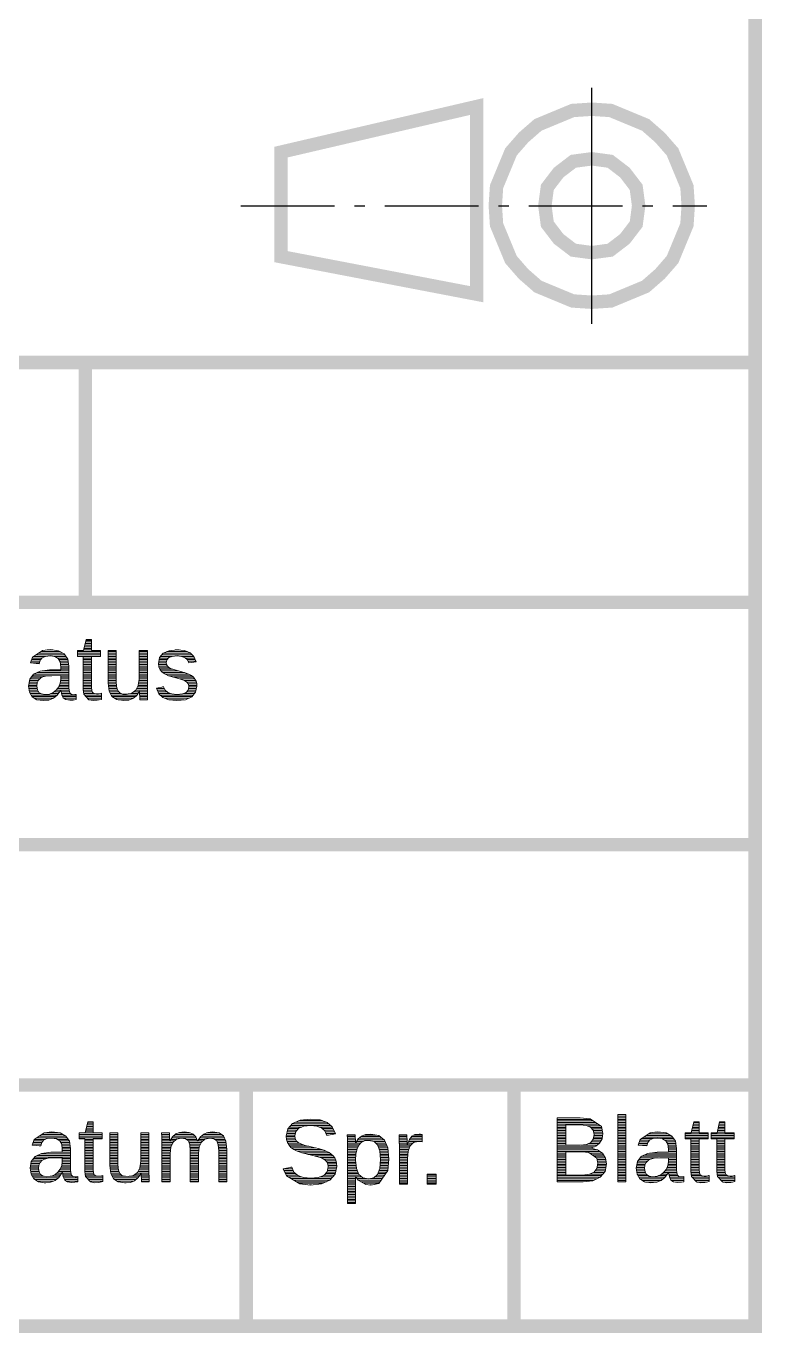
# Model space of a CAD drawing. Header units: millimetres. Extents: x 20 to 410, y 10 to 287.
# Drawn here: x 382.79 to 410.25, y 9.75 to 58.5 of the extents above; entities that cross this region are included whole.
import ezdxf

# ---------------------------------------------------------------- set-up
doc = ezdxf.new("R2010")
doc.units = ezdxf.units.MM
for name, color, linetype, lineweight in [('DUENN', 7, 'Continuous', 25), ('KANTEN', 7, 'Continuous', 50), ('MITTELLINIEN', 7, 'Continuous', 25), ('TEXT', 7, 'Continuous', 13)]:
    doc.layers.add(name, color=color, linetype=linetype, lineweight=lineweight)

msp = doc.modelspace()

# ---------------------------------------------------------------- linework, layer by layer
at = {"layer": 'DUENN', "lineweight": 25}
msp.add_lwpolyline([(403.9, 47.4), (403.9, 56.2)], dxfattribs=at)
at = {"layer": 'KANTEN', "lineweight": 50, "const_width": 0.5}
for points in [[(20, 10), (410, 10), (410, 287), (20, 287)], [(392.3, 49.9), (392.3, 53.8), (399.6, 55.5), (399.6, 48.5)], [(403.9, 48.2), (404.611, 48.247), (405.909, 48.785), (406.446, 49.254), (406.915, 49.791), (407.453, 51.089), (407.5, 51.8), (407.453, 52.511), (406.915, 53.809), (406.446, 54.346), (405.909, 54.815), (404.611, 55.353), (403.9, 55.4), (403.189, 55.353), (401.891, 54.815), (401.354, 54.346), (400.885, 53.809), (400.347, 52.511), (400.3, 51.8), (400.347, 51.089), (400.885, 49.791), (401.354, 49.254), (401.891, 48.785), (403.189, 48.247)], [(403.9, 50.05), (404.587, 50.142), (405.137, 50.563), (405.558, 51.113), (405.65, 51.8), (405.558, 52.487), (405.137, 53.037), (404.587, 53.458), (403.9, 53.55), (403.213, 53.458), (402.663, 53.037), (402.242, 52.487), (402.15, 51.8), (402.242, 51.113), (402.663, 50.563), (403.213, 50.142)]]:
    msp.add_lwpolyline(points, close=True, dxfattribs=at)
for points in [[(229.97, 45.95), (410, 45.95)], [(385, 37), (385, 45.95)], [(229.97, 37), (410, 37)], [(299, 27.96), (410, 27.96)], [(359, 19), (410, 19)], [(391, 10), (391, 19)], [(401, 10), (401, 19)]]:
    msp.add_lwpolyline(points, dxfattribs=at)
at = {"layer": 'MITTELLINIEN', "lineweight": 25}
for points in [[(390.8, 51.8), (391.3, 51.8), (391.8, 51.8), (392.3, 51.8), (392.8, 51.8), (393.3, 51.8), (393.8, 51.8), (394.3, 51.8)], [(395.05, 51.8), (395.425, 51.8)], [(396.175, 51.8), (396.613, 51.8), (397.05, 51.8), (397.488, 51.8), (397.925, 51.8), (398.363, 51.8), (398.8, 51.8), (399.238, 51.8), (399.675, 51.8)], [(400.425, 51.8), (400.8, 51.8)], [(401.55, 51.8), (401.988, 51.8), (402.425, 51.8), (402.863, 51.8), (403.3, 51.8), (403.738, 51.8), (404.175, 51.8), (404.613, 51.8), (405.05, 51.8)], [(405.8, 51.8), (406.175, 51.8)], [(406.925, 51.8), (407.35, 51.8), (407.775, 51.8), (408.2, 51.8)]]:
    msp.add_lwpolyline(points, dxfattribs=at)
at = {"layer": 'TEXT', "lineweight": 13}
for p, q in [((383.248, 35.106), (384.164, 35.106)), ((383.337, 35.166), (384.054, 35.166)), ((383.572, 35.226), (383.788, 35.226)), ((384.71, 35.166), (385.566, 35.166)), ((384.71, 35.106), (385.566, 35.106)), ((384.938, 35.226), (385.227, 35.226)), ((384.952, 35.286), (385.227, 35.286)), ((384.965, 35.346), (385.227, 35.346)), ((384.978, 35.406), (385.227, 35.406)), ((384.991, 35.466), (385.227, 35.466)), ((385.004, 35.526), (385.227, 35.526)), ((385.017, 35.586), (385.227, 35.586)), ((385.848, 35.166), (386.154, 35.166)), ((385.848, 35.106), (386.154, 35.106)), ((387.007, 35.166), (387.313, 35.166)), ((387.007, 35.106), (387.313, 35.106)), ((387.91, 35.106), (388.926, 35.106)), ((388.044, 35.166), (388.801, 35.166)), ((388.356, 35.226), (388.497, 35.226)), ((382.956, 34.746), (383.283, 34.746)), ((382.977, 34.806), (383.3, 34.806)), ((382.998, 34.866), (383.328, 34.866)), ((383.019, 34.926), (383.378, 34.926)), ((383.069, 34.986), (383.501, 34.986)), ((383.158, 35.046), (384.234, 35.046)), ((383.833, 34.986), (384.275, 34.986)), ((383.955, 34.926), (384.315, 34.926)), ((384.007, 34.866), (384.346, 34.866)), ((384.04, 34.806), (384.356, 34.806)), ((384.059, 34.746), (384.366, 34.746)), ((384.066, 34.686), (384.376, 34.686)), ((384.074, 34.626), (384.385, 34.626)), ((384.71, 35.046), (385.566, 35.046)), ((384.71, 34.986), (385.566, 34.986)), ((384.922, 34.926), (385.227, 34.926)), ((384.922, 34.866), (385.227, 34.866)), ((384.922, 34.806), (385.227, 34.806)), ((384.922, 34.746), (385.227, 34.746)), ((384.922, 34.686), (385.227, 34.686)), ((384.922, 34.626), (385.227, 34.626)), ((385.848, 35.046), (386.154, 35.046)), ((385.848, 34.986), (386.154, 34.986)), ((385.848, 34.926), (386.154, 34.926)), ((385.848, 34.866), (386.154, 34.866)), ((385.848, 34.806), (386.154, 34.806)), ((385.848, 34.746), (386.154, 34.746)), ((385.848, 34.686), (386.154, 34.686)), ((385.848, 34.626), (386.154, 34.626)), ((387.007, 35.046), (387.313, 35.046)), ((387.007, 34.986), (387.313, 34.986)), ((387.007, 34.926), (387.313, 34.926)), ((387.007, 34.866), (387.313, 34.866)), ((387.007, 34.806), (387.313, 34.806)), ((387.007, 34.746), (387.313, 34.746)), ((387.007, 34.686), (387.313, 34.686)), ((387.007, 34.626), (387.313, 34.626)), ((387.727, 34.686), (388.028, 34.686)), ((387.728, 34.746), (388.02, 34.746)), ((387.735, 34.626), (388.057, 34.626)), ((387.74, 34.806), (388.031, 34.806)), ((387.752, 34.866), (388.048, 34.866)), ((387.764, 34.926), (388.104, 34.926)), ((387.805, 34.986), (388.24, 34.986)), ((387.855, 35.046), (388.99, 35.046)), ((388.591, 34.986), (389.052, 34.986)), ((388.733, 34.926), (389.075, 34.926)), ((388.801, 34.866), (389.099, 34.866)), ((388.833, 34.806), (389.123, 34.806)), ((382.93, 34.146), (383.293, 34.146)), ((382.975, 34.206), (383.382, 34.206)), ((383.021, 34.266), (383.705, 34.266)), ((383.075, 34.326), (384.386, 34.326)), ((383.2, 34.386), (384.386, 34.386)), ((383.381, 34.446), (384.386, 34.446)), ((384.078, 34.566), (384.386, 34.566)), ((384.078, 34.506), (384.386, 34.506)), ((384.078, 34.266), (384.386, 34.266)), ((384.078, 34.206), (384.386, 34.206)), ((384.078, 34.146), (384.386, 34.146)), ((384.922, 34.566), (385.227, 34.566)), ((384.922, 34.506), (385.227, 34.506)), ((384.922, 34.446), (385.227, 34.446)), ((384.922, 34.386), (385.227, 34.386)), ((384.922, 34.326), (385.227, 34.326)), ((384.922, 34.266), (385.227, 34.266)), ((384.922, 34.206), (385.227, 34.206)), ((384.922, 34.146), (385.227, 34.146)), ((385.848, 34.566), (386.154, 34.566)), ((385.848, 34.506), (386.154, 34.506)), ((385.848, 34.446), (386.154, 34.446)), ((385.848, 34.386), (386.154, 34.386)), ((385.848, 34.326), (386.154, 34.326)), ((385.848, 34.266), (386.154, 34.266)), ((385.848, 34.206), (386.154, 34.206)), ((385.848, 34.146), (386.154, 34.146)), ((387.007, 34.566), (387.313, 34.566)), ((387.007, 34.506), (387.313, 34.506)), ((387.007, 34.446), (387.313, 34.446)), ((387.007, 34.386), (387.313, 34.386)), ((387.007, 34.326), (387.313, 34.326)), ((387.007, 34.266), (387.313, 34.266)), ((387.007, 34.206), (387.313, 34.206)), ((387.007, 34.146), (387.313, 34.146)), ((387.751, 34.566), (388.125, 34.566)), ((387.778, 34.506), (388.265, 34.506)), ((387.824, 34.446), (388.481, 34.446)), ((387.885, 34.386), (388.696, 34.386)), ((387.973, 34.326), (388.86, 34.326)), ((388.109, 34.266), (388.965, 34.266)), ((388.31, 34.206), (389.037, 34.206)), ((388.535, 34.146), (389.085, 34.146)), ((382.879, 33.906), (383.191, 33.906)), ((382.88, 33.846), (383.192, 33.846)), ((382.889, 33.786), (383.202, 33.786)), ((382.89, 33.966), (383.198, 33.966)), ((382.898, 33.726), (383.219, 33.726)), ((382.901, 34.026), (383.214, 34.026)), ((382.907, 33.666), (383.256, 33.666)), ((382.912, 34.086), (383.241, 34.086)), ((383.828, 33.666), (384.039, 33.666)), ((383.906, 33.726), (384.394, 33.726)), ((383.954, 33.786), (384.39, 33.786)), ((383.999, 33.846), (384.386, 33.846)), ((384.026, 33.906), (384.386, 33.906)), ((384.051, 33.966), (384.386, 33.966)), ((384.065, 34.026), (384.386, 34.026)), ((384.073, 34.086), (384.386, 34.086)), ((384.097, 33.666), (384.41, 33.666)), ((384.922, 34.086), (385.227, 34.086)), ((384.922, 34.026), (385.227, 34.026)), ((384.922, 33.966), (385.227, 33.966)), ((384.922, 33.906), (385.227, 33.906)), ((384.922, 33.846), (385.227, 33.846)), ((384.922, 33.786), (385.231, 33.786)), ((384.926, 33.726), (385.237, 33.726)), ((384.934, 33.666), (385.258, 33.666)), ((385.848, 34.086), (386.154, 34.086)), ((385.848, 34.026), (386.155, 34.026)), ((385.85, 33.966), (386.159, 33.966)), ((385.857, 33.906), (386.162, 33.906)), ((385.864, 33.846), (386.171, 33.846)), ((385.871, 33.786), (386.184, 33.786)), ((385.878, 33.726), (386.208, 33.726)), ((385.893, 33.666), (386.246, 33.666)), ((386.804, 33.666), (387.003, 33.666)), ((386.881, 33.726), (387.313, 33.726)), ((386.913, 33.786), (387.313, 33.786)), ((386.945, 33.846), (387.313, 33.846)), ((386.976, 33.906), (387.313, 33.906)), ((386.984, 33.966), (387.313, 33.966)), ((386.992, 34.026), (387.313, 34.026)), ((387, 34.086), (387.313, 34.086)), ((387.021, 33.666), (387.314, 33.666)), ((387.656, 33.786), (387.951, 33.786)), ((387.681, 33.726), (387.979, 33.726)), ((387.707, 33.666), (388.047, 33.666)), ((387.88, 33.846), (387.923, 33.846)), ((388.704, 34.086), (389.118, 34.086)), ((388.783, 33.666), (389.119, 33.666)), ((388.795, 34.026), (389.141, 34.026)), ((388.837, 33.726), (389.132, 33.726)), ((388.838, 33.966), (389.156, 33.966)), ((388.852, 33.786), (389.144, 33.786)), ((388.857, 33.906), (389.161, 33.906)), ((388.865, 33.846), (389.157, 33.846)), ((382.938, 33.606), (383.333, 33.606)), ((382.975, 33.546), (383.955, 33.546)), ((383.011, 33.486), (383.883, 33.486)), ((383.102, 33.426), (383.809, 33.426)), ((383.229, 33.366), (383.655, 33.366)), ((383.71, 33.606), (383.997, 33.606)), ((384.107, 33.606), (384.443, 33.606)), ((384.12, 33.546), (384.657, 33.546)), ((384.152, 33.486), (384.657, 33.486)), ((384.2, 33.426), (384.657, 33.426)), ((384.339, 33.366), (384.575, 33.366)), ((384.941, 33.606), (385.319, 33.606)), ((384.972, 33.546), (385.597, 33.546)), ((385.025, 33.486), (385.597, 33.486)), ((385.078, 33.426), (385.597, 33.426)), ((385.147, 33.366), (385.508, 33.366)), ((385.577, 33.606), (385.597, 33.606)), ((385.924, 33.606), (386.333, 33.606)), ((385.956, 33.546), (386.919, 33.546)), ((385.988, 33.486), (386.859, 33.486)), ((386.084, 33.426), (386.786, 33.426)), ((386.22, 33.366), (386.645, 33.366)), ((386.71, 33.606), (386.961, 33.606)), ((387.023, 33.606), (387.314, 33.606)), ((387.025, 33.546), (387.315, 33.546)), ((387.028, 33.486), (387.316, 33.486)), ((387.031, 33.426), (387.319, 33.426)), ((387.732, 33.606), (388.169, 33.606)), ((387.788, 33.546), (389.028, 33.546)), ((387.852, 33.486), (388.976, 33.486)), ((387.952, 33.426), (388.855, 33.426)), ((388.111, 33.366), (388.687, 33.366)), ((388.671, 33.606), (389.079, 33.606)), ((385.072, 17.57), (385.288, 17.57)), ((392.852, 17.61), (394.002, 17.61)), ((392.989, 17.67), (393.833, 17.67)), ((402.605, 17.716), (403.865, 17.716)), ((402.605, 17.656), (403.952, 17.656)), ((402.605, 17.596), (404.039, 17.596)), ((404.87, 17.896), (405.175, 17.896)), ((404.87, 17.836), (405.175, 17.836)), ((404.87, 17.776), (405.175, 17.776)), ((404.87, 17.716), (405.175, 17.716)), ((404.87, 17.656), (405.175, 17.656)), ((404.87, 17.596), (405.175, 17.596)), ((407.698, 17.596), (407.908, 17.596)), ((408.663, 17.596), (408.873, 17.596)), ((383.269, 17.09), (384.272, 17.09)), ((383.359, 17.15), (384.163, 17.15)), ((383.448, 17.21), (384.049, 17.21)), ((384.771, 17.21), (385.627, 17.21)), ((384.771, 17.15), (385.627, 17.15)), ((384.771, 17.09), (385.627, 17.09)), ((385.007, 17.27), (385.288, 17.27)), ((385.02, 17.33), (385.288, 17.33)), ((385.033, 17.39), (385.288, 17.39)), ((385.046, 17.45), (385.288, 17.45)), ((385.059, 17.51), (385.288, 17.51)), ((385.909, 17.21), (386.215, 17.21)), ((385.909, 17.15), (386.215, 17.15)), ((385.909, 17.09), (386.215, 17.09)), ((387.068, 17.21), (387.374, 17.21)), ((387.068, 17.15), (387.374, 17.15)), ((387.068, 17.09), (387.374, 17.09)), ((387.845, 17.21), (388.133, 17.21)), ((387.848, 17.15), (388.137, 17.15)), ((387.852, 17.09), (388.14, 17.09)), ((388.283, 17.09), (389.089, 17.09)), ((388.351, 17.15), (389.032, 17.15)), ((388.469, 17.21), (388.916, 17.21)), ((389.33, 17.09), (390.155, 17.09)), ((389.4, 17.15), (390.076, 17.15)), ((389.524, 17.21), (389.989, 17.21)), ((392.501, 17.07), (392.82, 17.07)), ((392.509, 17.13), (392.821, 17.13)), ((392.522, 17.19), (392.835, 17.19)), ((392.535, 17.25), (392.849, 17.25)), ((392.548, 17.31), (392.893, 17.31)), ((392.569, 17.37), (392.95, 17.37)), ((392.622, 17.43), (393.08, 17.43)), ((392.675, 17.49), (394.149, 17.49)), ((392.727, 17.55), (394.084, 17.55)), ((393.717, 17.43), (394.213, 17.43)), ((393.84, 17.37), (394.241, 17.37)), ((393.906, 17.31), (394.268, 17.31)), ((393.951, 17.25), (394.296, 17.25)), ((393.979, 17.19), (394.324, 17.19)), ((394.007, 17.13), (394.071, 17.13)), ((394.77, 17.13), (395.065, 17.13)), ((394.774, 17.07), (395.071, 17.07)), ((395.282, 17.07), (396.003, 17.07)), ((395.413, 17.13), (395.851, 17.13)), ((396.708, 17.13), (396.996, 17.13)), ((396.71, 17.07), (396.998, 17.07)), ((397.175, 17.07), (397.576, 17.07)), ((397.268, 17.13), (397.576, 17.13)), ((402.605, 17.536), (404.126, 17.536)), ((402.605, 17.476), (402.929, 17.476)), ((402.605, 17.416), (402.929, 17.416)), ((402.605, 17.356), (402.929, 17.356)), ((402.605, 17.296), (402.929, 17.296)), ((402.605, 17.236), (402.929, 17.236)), ((402.605, 17.176), (402.929, 17.176)), ((402.605, 17.116), (402.929, 17.116)), ((403.728, 17.476), (404.213, 17.476)), ((403.865, 17.416), (404.267, 17.416)), ((403.919, 17.356), (404.279, 17.356)), ((403.959, 17.296), (404.292, 17.296)), ((403.971, 17.236), (404.304, 17.236)), ((403.982, 17.116), (404.303, 17.116)), ((403.983, 17.176), (404.312, 17.176)), ((404.87, 17.536), (405.175, 17.536)), ((404.87, 17.476), (405.175, 17.476)), ((404.87, 17.416), (405.175, 17.416)), ((404.87, 17.356), (405.175, 17.356)), ((404.87, 17.296), (405.175, 17.296)), ((404.87, 17.236), (405.175, 17.236)), ((404.87, 17.176), (405.175, 17.176)), ((404.87, 17.116), (405.175, 17.116)), ((405.929, 17.116), (406.845, 17.116)), ((406.018, 17.176), (406.735, 17.176)), ((406.252, 17.236), (406.469, 17.236)), ((407.391, 17.176), (408.247, 17.176)), ((407.391, 17.116), (408.247, 17.116)), ((407.619, 17.236), (407.908, 17.236)), ((407.632, 17.296), (407.908, 17.296)), ((407.646, 17.356), (407.908, 17.356)), ((407.659, 17.416), (407.908, 17.416)), ((407.672, 17.476), (407.908, 17.476)), ((407.685, 17.536), (407.908, 17.536)), ((408.356, 17.176), (409.212, 17.176)), ((408.356, 17.116), (409.212, 17.116)), ((408.584, 17.236), (408.873, 17.236)), ((408.597, 17.296), (408.873, 17.296)), ((408.61, 17.356), (408.873, 17.356)), ((408.623, 17.416), (408.873, 17.416)), ((408.637, 17.476), (408.873, 17.476)), ((408.65, 17.536), (408.873, 17.536)), ((383.029, 16.79), (383.353, 16.79)), ((383.05, 16.85), (383.371, 16.85)), ((383.071, 16.91), (383.417, 16.91)), ((383.092, 16.97), (383.501, 16.97)), ((383.18, 17.03), (384.313, 17.03)), ((383.278, 16.73), (383.336, 16.73)), ((383.96, 16.97), (384.354, 16.97)), ((384.049, 16.91), (384.394, 16.91)), ((384.083, 16.85), (384.411, 16.85)), ((384.115, 16.79), (384.421, 16.79)), ((384.123, 16.73), (384.431, 16.73)), ((384.13, 16.67), (384.441, 16.67)), ((384.138, 16.61), (384.447, 16.61)), ((384.771, 17.03), (385.627, 17.03)), ((384.983, 16.97), (385.288, 16.97)), ((384.983, 16.91), (385.288, 16.91)), ((384.983, 16.85), (385.288, 16.85)), ((384.983, 16.79), (385.288, 16.79)), ((384.983, 16.73), (385.288, 16.73)), ((384.983, 16.67), (385.288, 16.67)), ((384.983, 16.61), (385.288, 16.61)), ((385.909, 17.03), (386.215, 17.03)), ((385.909, 16.97), (386.215, 16.97)), ((385.909, 16.91), (386.215, 16.91)), ((385.909, 16.85), (386.215, 16.85)), ((385.909, 16.79), (386.215, 16.79)), ((385.909, 16.73), (386.215, 16.73)), ((385.909, 16.67), (386.215, 16.67)), ((385.909, 16.61), (386.215, 16.61)), ((387.068, 17.03), (387.374, 17.03)), ((387.068, 16.97), (387.374, 16.97)), ((387.068, 16.91), (387.374, 16.91)), ((387.068, 16.85), (387.374, 16.85)), ((387.068, 16.79), (387.374, 16.79)), ((387.068, 16.73), (387.374, 16.73)), ((387.068, 16.67), (387.374, 16.67)), ((387.068, 16.61), (387.374, 16.61)), ((387.853, 17.03), (388.142, 17.03)), ((387.853, 16.97), (388.144, 16.97)), ((387.854, 16.91), (388.146, 16.91)), ((387.854, 16.85), (388.265, 16.85)), ((387.855, 16.79), (388.237, 16.79)), ((387.855, 16.73), (388.208, 16.73)), ((387.855, 16.67), (388.185, 16.67)), ((387.855, 16.61), (388.178, 16.61)), ((388.157, 16.91), (388.327, 16.91)), ((388.195, 16.97), (388.399, 16.97)), ((388.234, 17.03), (389.131, 17.03)), ((388.764, 16.97), (389.157, 16.97)), ((388.843, 16.91), (389.182, 16.91)), ((388.866, 16.85), (389.322, 16.85)), ((388.889, 16.79), (389.294, 16.79)), ((388.901, 16.73), (389.266, 16.73)), ((388.906, 16.67), (389.244, 16.67)), ((388.911, 16.61), (389.237, 16.61)), ((389.196, 16.91), (389.383, 16.91)), ((389.236, 16.97), (389.455, 16.97)), ((389.275, 17.03), (390.183, 17.03)), ((389.824, 16.97), (390.212, 16.97)), ((389.903, 16.91), (390.24, 16.91)), ((389.926, 16.85), (390.251, 16.85)), ((389.949, 16.79), (390.257, 16.79)), ((389.96, 16.73), (390.264, 16.73)), ((389.965, 16.67), (390.27, 16.67)), ((389.97, 16.61), (390.276, 16.61)), ((392.506, 17.01), (392.828, 17.01)), ((392.514, 16.95), (392.858, 16.95)), ((392.532, 16.89), (392.906, 16.89)), ((392.555, 16.83), (392.987, 16.83)), ((392.589, 16.77), (393.126, 16.77)), ((392.637, 16.71), (393.34, 16.71)), ((392.698, 16.65), (393.591, 16.65)), ((392.783, 16.59), (393.823, 16.59)), ((394.777, 17.01), (395.075, 17.01)), ((394.778, 16.95), (395.078, 16.95)), ((394.779, 16.89), (395.081, 16.89)), ((394.779, 16.83), (395.272, 16.83)), ((394.78, 16.77), (395.216, 16.77)), ((394.78, 16.71), (395.182, 16.71)), ((394.78, 16.65), (395.154, 16.65)), ((394.78, 16.59), (395.133, 16.59)), ((395.121, 16.89), (395.37, 16.89)), ((395.159, 16.95), (396.151, 16.95)), ((395.211, 17.01), (396.077, 17.01)), ((395.774, 16.89), (396.185, 16.89)), ((395.839, 16.83), (396.211, 16.83)), ((395.904, 16.77), (396.237, 16.77)), ((395.928, 16.71), (396.263, 16.71)), ((395.949, 16.65), (396.289, 16.65)), ((395.97, 16.59), (396.295, 16.59)), ((396.712, 17.01), (397.001, 17.01)), ((396.714, 16.95), (397.003, 16.95)), ((396.716, 16.89), (397.006, 16.89)), ((396.716, 16.83), (397.007, 16.83)), ((396.717, 16.77), (397.009, 16.77)), ((396.718, 16.71), (397.117, 16.71)), ((396.718, 16.65), (397.094, 16.65)), ((396.718, 16.59), (397.072, 16.59)), ((397.02, 16.77), (397.167, 16.77)), ((397.044, 16.83), (397.227, 16.83)), ((397.067, 16.89), (397.576, 16.89)), ((397.091, 16.95), (397.576, 16.95)), ((397.132, 17.01), (397.576, 17.01)), ((402.605, 17.056), (402.929, 17.056)), ((402.605, 16.996), (402.929, 16.996)), ((402.605, 16.936), (402.929, 16.936)), ((402.605, 16.876), (402.929, 16.876)), ((402.605, 16.816), (402.929, 16.816)), ((402.605, 16.756), (402.929, 16.756)), ((402.605, 16.696), (404.007, 16.696)), ((402.605, 16.636), (403.875, 16.636)), ((402.605, 16.576), (404.108, 16.576)), ((403.498, 16.756), (404.103, 16.756)), ((403.783, 16.816), (404.175, 16.816)), ((403.88, 16.876), (404.219, 16.876)), ((403.926, 16.936), (404.252, 16.936)), ((403.96, 16.996), (404.284, 16.996)), ((403.971, 17.056), (404.294, 17.056)), ((404.87, 17.056), (405.175, 17.056)), ((404.87, 16.996), (405.175, 16.996)), ((404.87, 16.936), (405.175, 16.936)), ((404.87, 16.876), (405.175, 16.876)), ((404.87, 16.816), (405.175, 16.816)), ((404.87, 16.756), (405.175, 16.756)), ((404.87, 16.696), (405.175, 16.696)), ((404.87, 16.636), (405.175, 16.636)), ((404.87, 16.576), (405.175, 16.576)), ((405.637, 16.756), (405.964, 16.756)), ((405.658, 16.816), (405.981, 16.816)), ((405.679, 16.876), (406.009, 16.876)), ((405.7, 16.936), (406.059, 16.936)), ((405.75, 16.996), (406.182, 16.996)), ((405.839, 17.056), (406.915, 17.056)), ((406.514, 16.996), (406.956, 16.996)), ((406.636, 16.936), (406.996, 16.936)), ((406.688, 16.876), (407.027, 16.876)), ((406.721, 16.816), (407.037, 16.816)), ((406.74, 16.756), (407.047, 16.756)), ((406.747, 16.696), (407.056, 16.696)), ((406.754, 16.636), (407.066, 16.636)), ((406.759, 16.576), (407.067, 16.576)), ((407.391, 17.056), (408.247, 17.056)), ((407.391, 16.996), (408.247, 16.996)), ((407.603, 16.936), (407.908, 16.936)), ((407.603, 16.876), (407.908, 16.876)), ((407.603, 16.816), (407.908, 16.816)), ((407.603, 16.756), (407.908, 16.756)), ((407.603, 16.696), (407.908, 16.696)), ((407.603, 16.636), (407.908, 16.636)), ((407.603, 16.576), (407.908, 16.576)), ((408.356, 17.056), (409.212, 17.056)), ((408.356, 16.996), (409.212, 16.996)), ((408.568, 16.936), (408.873, 16.936)), ((408.568, 16.876), (408.873, 16.876)), ((408.568, 16.816), (408.873, 16.816)), ((408.568, 16.756), (408.873, 16.756)), ((408.568, 16.696), (408.873, 16.696)), ((408.568, 16.636), (408.873, 16.636)), ((408.568, 16.576), (408.873, 16.576)), ((382.979, 16.13), (383.328, 16.13)), ((383.016, 16.19), (383.393, 16.19)), ((383.062, 16.25), (383.544, 16.25)), ((383.107, 16.31), (384.447, 16.31)), ((383.206, 16.37), (384.447, 16.37)), ((383.332, 16.43), (384.447, 16.43)), ((383.706, 16.49), (384.447, 16.49)), ((384.138, 16.13), (384.447, 16.13)), ((384.139, 16.55), (384.447, 16.55)), ((384.139, 16.25), (384.447, 16.25)), ((384.139, 16.19), (384.447, 16.19)), ((384.983, 16.55), (385.288, 16.55)), ((384.983, 16.49), (385.288, 16.49)), ((384.983, 16.43), (385.288, 16.43)), ((384.983, 16.37), (385.288, 16.37)), ((384.983, 16.31), (385.288, 16.31)), ((384.983, 16.25), (385.288, 16.25)), ((384.983, 16.19), (385.288, 16.19)), ((384.983, 16.13), (385.288, 16.13)), ((385.909, 16.55), (386.215, 16.55)), ((385.909, 16.49), (386.215, 16.49)), ((385.909, 16.43), (386.215, 16.43)), ((385.909, 16.37), (386.215, 16.37)), ((385.909, 16.31), (386.215, 16.31)), ((385.909, 16.25), (386.215, 16.25)), ((385.909, 16.19), (386.215, 16.19)), ((385.909, 16.13), (386.215, 16.13)), ((387.065, 16.13), (387.374, 16.13)), ((387.068, 16.55), (387.374, 16.55)), ((387.068, 16.49), (387.374, 16.49)), ((387.068, 16.43), (387.374, 16.43)), ((387.068, 16.37), (387.374, 16.37)), ((387.068, 16.31), (387.374, 16.31)), ((387.068, 16.25), (387.374, 16.25)), ((387.068, 16.19), (387.374, 16.19)), ((387.855, 16.55), (388.171, 16.55)), ((387.855, 16.49), (388.164, 16.49)), ((387.855, 16.43), (388.158, 16.43)), ((387.855, 16.37), (388.158, 16.37)), ((387.855, 16.31), (388.158, 16.31)), ((387.855, 16.25), (388.158, 16.25)), ((387.855, 16.19), (388.158, 16.19)), ((387.855, 16.13), (388.158, 16.13)), ((388.915, 16.55), (389.23, 16.55)), ((388.916, 16.49), (389.223, 16.49)), ((388.916, 16.43), (389.218, 16.43)), ((388.916, 16.37), (389.218, 16.37)), ((388.916, 16.31), (389.218, 16.31)), ((388.916, 16.25), (389.218, 16.25)), ((388.916, 16.19), (389.218, 16.19)), ((388.916, 16.13), (389.218, 16.13)), ((389.975, 16.55), (390.277, 16.55)), ((389.976, 16.49), (390.277, 16.49)), ((389.976, 16.43), (390.277, 16.43)), ((389.976, 16.37), (390.277, 16.37)), ((389.976, 16.31), (390.277, 16.31)), ((389.976, 16.25), (390.277, 16.25)), ((389.976, 16.19), (390.277, 16.19)), ((389.976, 16.13), (390.277, 16.13)), ((392.901, 16.53), (393.985, 16.53)), ((393.073, 16.47), (394.105, 16.47)), ((393.305, 16.41), (394.191, 16.41)), ((393.56, 16.35), (394.253, 16.35)), ((393.773, 16.29), (394.298, 16.29)), ((393.9, 16.23), (394.33, 16.23)), ((393.977, 16.17), (394.355, 16.17)), ((394.024, 16.11), (394.37, 16.11)), ((394.78, 16.53), (395.12, 16.53)), ((394.78, 16.47), (395.107, 16.47)), ((394.78, 16.41), (395.097, 16.41)), ((394.78, 16.35), (395.094, 16.35)), ((394.78, 16.29), (395.091, 16.29)), ((394.78, 16.23), (395.087, 16.23)), ((394.78, 16.17), (395.088, 16.17)), ((394.78, 16.11), (395.093, 16.11)), ((395.986, 16.53), (396.301, 16.53)), ((395.991, 16.47), (396.307, 16.47)), ((395.996, 16.41), (396.313, 16.41)), ((396.001, 16.35), (396.319, 16.35)), ((396.002, 16.11), (396.32, 16.11)), ((396.005, 16.29), (396.325, 16.29)), ((396.007, 16.17), (396.326, 16.17)), ((396.01, 16.23), (396.331, 16.23)), ((396.718, 16.53), (397.049, 16.53)), ((396.718, 16.47), (397.042, 16.47)), ((396.718, 16.41), (397.037, 16.41)), ((396.718, 16.35), (397.031, 16.35)), ((396.718, 16.29), (397.026, 16.29)), ((396.718, 16.23), (397.023, 16.23)), ((396.718, 16.17), (397.023, 16.17)), ((396.718, 16.11), (397.023, 16.11)), ((402.605, 16.516), (404.199, 16.516)), ((402.605, 16.456), (402.929, 16.456)), ((402.605, 16.396), (402.929, 16.396)), ((402.605, 16.336), (402.929, 16.336)), ((402.605, 16.276), (402.929, 16.276)), ((402.605, 16.216), (402.929, 16.216)), ((402.605, 16.156), (402.929, 16.156)), ((402.605, 16.096), (402.929, 16.096)), ((403.818, 16.456), (404.288, 16.456)), ((403.902, 16.396), (404.333, 16.396)), ((403.987, 16.336), (404.372, 16.336)), ((404.071, 16.276), (404.411, 16.276)), ((404.098, 16.216), (404.424, 16.216)), ((404.11, 16.156), (404.435, 16.156)), ((404.122, 16.096), (404.445, 16.096)), ((404.87, 16.516), (405.175, 16.516)), ((404.87, 16.456), (405.175, 16.456)), ((404.87, 16.396), (405.175, 16.396)), ((404.87, 16.336), (405.175, 16.336)), ((404.87, 16.276), (405.175, 16.276)), ((404.87, 16.216), (405.175, 16.216)), ((404.87, 16.156), (405.175, 16.156)), ((404.87, 16.096), (405.175, 16.096)), ((405.593, 16.096), (405.922, 16.096)), ((405.611, 16.156), (405.974, 16.156)), ((405.656, 16.216), (406.063, 16.216)), ((405.702, 16.276), (406.386, 16.276)), ((405.756, 16.336), (407.067, 16.336)), ((405.881, 16.396), (407.067, 16.396)), ((406.061, 16.456), (407.067, 16.456)), ((406.754, 16.096), (407.067, 16.096)), ((406.759, 16.516), (407.067, 16.516)), ((406.759, 16.276), (407.067, 16.276)), ((406.759, 16.216), (407.067, 16.216)), ((406.759, 16.156), (407.067, 16.156)), ((407.603, 16.516), (407.908, 16.516)), ((407.603, 16.456), (407.908, 16.456)), ((407.603, 16.396), (407.908, 16.396)), ((407.603, 16.336), (407.908, 16.336)), ((407.603, 16.276), (407.908, 16.276)), ((407.603, 16.216), (407.908, 16.216)), ((407.603, 16.156), (407.908, 16.156)), ((407.603, 16.096), (407.908, 16.096)), ((408.568, 16.516), (408.873, 16.516)), ((408.568, 16.456), (408.873, 16.456)), ((408.568, 16.396), (408.873, 16.396)), ((408.568, 16.336), (408.873, 16.336)), ((408.568, 16.276), (408.873, 16.276)), ((408.568, 16.216), (408.873, 16.216)), ((408.568, 16.156), (408.873, 16.156)), ((408.568, 16.096), (408.873, 16.096)), ((382.935, 15.89), (383.249, 15.89)), ((382.945, 15.83), (383.257, 15.83)), ((382.946, 15.95), (383.256, 15.95)), ((382.954, 15.77), (383.266, 15.77)), ((382.957, 16.01), (383.263, 16.01)), ((382.963, 15.71), (383.296, 15.71)), ((382.968, 16.07), (383.29, 16.07)), ((382.979, 15.65), (383.34, 15.65)), ((383.853, 15.65), (384.081, 15.65)), ((383.933, 15.71), (384.124, 15.71)), ((383.995, 15.77), (384.452, 15.77)), ((384.04, 15.83), (384.448, 15.83)), ((384.076, 15.89), (384.447, 15.89)), ((384.101, 15.95), (384.447, 15.95)), ((384.122, 16.01), (384.447, 16.01)), ((384.13, 16.07), (384.447, 16.07)), ((384.152, 15.71), (384.46, 15.71)), ((384.162, 15.65), (384.479, 15.65)), ((384.983, 16.07), (385.288, 16.07)), ((384.983, 16.01), (385.288, 16.01)), ((384.983, 15.95), (385.288, 15.95)), ((384.983, 15.89), (385.288, 15.89)), ((384.983, 15.83), (385.289, 15.83)), ((384.983, 15.77), (385.294, 15.77)), ((384.991, 15.71), (385.304, 15.71)), ((384.998, 15.65), (385.33, 15.65)), ((385.909, 16.07), (386.215, 16.07)), ((385.909, 16.01), (386.218, 16.01)), ((385.914, 15.95), (386.221, 15.95)), ((385.921, 15.89), (386.224, 15.89)), ((385.928, 15.83), (386.238, 15.83)), ((385.935, 15.77), (386.251, 15.77)), ((385.942, 15.71), (386.283, 15.71)), ((385.968, 15.65), (386.337, 15.65)), ((386.83, 15.65), (387.046, 15.65)), ((386.91, 15.71), (387.374, 15.71)), ((386.96, 15.77), (387.374, 15.77)), ((386.992, 15.83), (387.374, 15.83)), ((387.024, 15.89), (387.374, 15.89)), ((387.041, 15.95), (387.374, 15.95)), ((387.049, 16.01), (387.374, 16.01)), ((387.057, 16.07), (387.374, 16.07)), ((387.083, 15.65), (387.375, 15.65)), ((387.855, 16.07), (388.158, 16.07)), ((387.855, 16.01), (388.158, 16.01)), ((387.855, 15.95), (388.158, 15.95)), ((387.855, 15.89), (388.158, 15.89)), ((387.855, 15.83), (388.158, 15.83)), ((387.855, 15.77), (388.158, 15.77)), ((387.855, 15.71), (388.158, 15.71)), ((387.855, 15.65), (388.158, 15.65)), ((388.916, 16.07), (389.218, 16.07)), ((388.916, 16.01), (389.218, 16.01)), ((388.916, 15.95), (389.218, 15.95)), ((388.916, 15.89), (389.218, 15.89)), ((388.916, 15.83), (389.218, 15.83)), ((388.916, 15.77), (389.218, 15.77)), ((388.916, 15.71), (389.218, 15.71)), ((388.916, 15.65), (389.218, 15.65)), ((389.976, 16.07), (390.277, 16.07)), ((389.976, 16.01), (390.277, 16.01)), ((389.976, 15.95), (390.277, 15.95)), ((389.976, 15.89), (390.277, 15.89)), ((389.976, 15.83), (390.277, 15.83)), ((389.976, 15.77), (390.277, 15.77)), ((389.976, 15.71), (390.277, 15.71)), ((389.976, 15.65), (390.277, 15.65)), ((392.389, 15.87), (392.732, 15.87)), ((392.415, 15.81), (392.759, 15.81)), ((392.441, 15.75), (392.786, 15.75)), ((392.468, 15.69), (392.853, 15.69)), ((392.494, 15.63), (392.921, 15.63)), ((392.67, 15.93), (392.704, 15.93)), ((393.899, 15.63), (394.289, 15.63)), ((393.957, 15.69), (394.327, 15.69)), ((394.014, 15.75), (394.34, 15.75)), ((394.035, 15.81), (394.353, 15.81)), ((394.049, 15.87), (394.367, 15.87)), ((394.052, 16.05), (394.38, 16.05)), ((394.06, 15.99), (394.384, 15.99)), ((394.063, 15.93), (394.38, 15.93)), ((394.78, 16.05), (395.099, 16.05)), ((394.78, 15.99), (395.104, 15.99)), ((394.78, 15.93), (395.11, 15.93)), ((394.78, 15.87), (395.119, 15.87)), ((394.78, 15.81), (395.142, 15.81)), ((394.78, 15.75), (395.166, 15.75)), ((394.78, 15.69), (395.19, 15.69)), ((394.78, 15.63), (395.239, 15.63)), ((395.875, 15.63), (396.165, 15.63)), ((395.918, 15.69), (396.208, 15.69)), ((395.939, 15.75), (396.25, 15.75)), ((395.959, 15.81), (396.29, 15.81)), ((395.98, 15.87), (396.296, 15.87)), ((395.989, 15.93), (396.302, 15.93)), ((395.993, 15.99), (396.308, 15.99)), ((395.998, 16.05), (396.314, 16.05)), ((396.718, 16.05), (397.023, 16.05)), ((396.718, 15.99), (397.023, 15.99)), ((396.718, 15.93), (397.023, 15.93)), ((396.718, 15.87), (397.023, 15.87)), ((396.718, 15.81), (397.023, 15.81)), ((396.718, 15.75), (397.023, 15.75)), ((396.718, 15.69), (397.023, 15.69)), ((396.718, 15.63), (397.023, 15.63)), ((397.758, 15.63), (398.089, 15.63)), ((402.605, 16.036), (402.929, 16.036)), ((402.605, 15.976), (402.929, 15.976)), ((402.605, 15.916), (402.929, 15.916)), ((402.605, 15.856), (402.929, 15.856)), ((402.605, 15.796), (402.929, 15.796)), ((402.605, 15.736), (402.929, 15.736)), ((402.605, 15.676), (402.929, 15.676)), ((402.605, 15.616), (404.269, 15.616)), ((403.833, 15.676), (404.318, 15.676)), ((403.961, 15.736), (404.367, 15.736)), ((404.024, 15.796), (404.4, 15.796)), ((404.069, 15.856), (404.412, 15.856)), ((404.097, 15.916), (404.425, 15.916)), ((404.107, 15.976), (404.437, 15.976)), ((404.118, 16.036), (404.449, 16.036)), ((404.87, 16.036), (405.175, 16.036)), ((404.87, 15.976), (405.175, 15.976)), ((404.87, 15.916), (405.175, 15.916)), ((404.87, 15.856), (405.175, 15.856)), ((404.87, 15.796), (405.175, 15.796)), ((404.87, 15.736), (405.175, 15.736)), ((404.87, 15.676), (405.175, 15.676)), ((404.87, 15.616), (405.175, 15.616)), ((405.56, 15.916), (405.872, 15.916)), ((405.561, 15.856), (405.873, 15.856)), ((405.57, 15.796), (405.883, 15.796)), ((405.571, 15.976), (405.879, 15.976)), ((405.579, 15.736), (405.9, 15.736)), ((405.582, 16.036), (405.895, 16.036)), ((405.588, 15.676), (405.937, 15.676)), ((405.619, 15.616), (406.014, 15.616)), ((406.391, 15.616), (406.678, 15.616)), ((406.509, 15.676), (406.72, 15.676)), ((406.587, 15.736), (407.075, 15.736)), ((406.635, 15.796), (407.071, 15.796)), ((406.68, 15.856), (407.067, 15.856)), ((406.707, 15.916), (407.067, 15.916)), ((406.732, 15.976), (407.067, 15.976)), ((406.746, 16.036), (407.067, 16.036)), ((406.778, 15.676), (407.091, 15.676)), ((406.788, 15.616), (407.124, 15.616)), ((407.603, 16.036), (407.908, 16.036)), ((407.603, 15.976), (407.908, 15.976)), ((407.603, 15.916), (407.908, 15.916)), ((407.603, 15.856), (407.908, 15.856)), ((407.603, 15.796), (407.912, 15.796)), ((407.607, 15.736), (407.918, 15.736)), ((407.615, 15.676), (407.939, 15.676)), ((407.622, 15.616), (408, 15.616)), ((408.258, 15.616), (408.278, 15.616)), ((408.568, 16.036), (408.873, 16.036)), ((408.568, 15.976), (408.873, 15.976)), ((408.568, 15.916), (408.873, 15.916)), ((408.568, 15.856), (408.873, 15.856)), ((408.568, 15.796), (408.876, 15.796)), ((408.572, 15.736), (408.882, 15.736)), ((408.579, 15.676), (408.904, 15.676)), ((408.587, 15.616), (408.964, 15.616)), ((409.223, 15.616), (409.242, 15.616)), ((383.015, 15.59), (383.463, 15.59)), ((383.051, 15.53), (383.985, 15.53)), ((383.109, 15.47), (383.911, 15.47)), ((383.204, 15.41), (383.805, 15.41)), ((383.465, 15.35), (383.524, 15.35)), ((383.681, 15.59), (384.039, 15.59)), ((384.172, 15.59), (384.531, 15.59)), ((384.195, 15.53), (384.718, 15.53)), ((384.227, 15.47), (384.718, 15.47)), ((384.3, 15.41), (384.718, 15.41)), ((385.006, 15.59), (385.657, 15.59)), ((385.056, 15.53), (385.657, 15.53)), ((385.109, 15.47), (385.657, 15.47)), ((385.162, 15.41), (385.657, 15.41)), ((385.999, 15.59), (386.5, 15.59)), ((386.031, 15.53), (386.961, 15.53)), ((386.091, 15.47), (386.888, 15.47)), ((386.187, 15.41), (386.794, 15.41)), ((386.465, 15.35), (386.526, 15.35)), ((386.634, 15.59), (387.004, 15.59)), ((387.085, 15.59), (387.375, 15.59)), ((387.087, 15.53), (387.376, 15.53)), ((387.09, 15.47), (387.378, 15.47)), ((387.093, 15.41), (387.382, 15.41)), ((387.855, 15.59), (388.158, 15.59)), ((387.855, 15.53), (388.158, 15.53)), ((387.855, 15.47), (388.158, 15.47)), ((387.855, 15.41), (388.158, 15.41)), ((388.916, 15.59), (389.218, 15.59)), ((388.916, 15.53), (389.218, 15.53)), ((388.916, 15.47), (389.218, 15.47)), ((388.916, 15.41), (389.218, 15.41)), ((389.976, 15.59), (390.277, 15.59)), ((389.976, 15.53), (390.277, 15.53)), ((389.976, 15.47), (390.277, 15.47)), ((389.976, 15.41), (390.277, 15.41)), ((392.566, 15.57), (393.07, 15.57)), ((392.666, 15.51), (394.183, 15.51)), ((392.766, 15.45), (394.13, 15.45)), ((392.866, 15.39), (393.996, 15.39)), ((392.966, 15.33), (393.859, 15.33)), ((393.362, 15.27), (393.434, 15.27)), ((393.751, 15.57), (394.236, 15.57)), ((394.78, 15.57), (395.079, 15.57)), ((394.78, 15.51), (395.083, 15.51)), ((394.78, 15.45), (395.084, 15.45)), ((394.78, 15.39), (395.085, 15.39)), ((394.78, 15.33), (395.085, 15.33)), ((394.78, 15.27), (395.085, 15.27)), ((394.78, 15.21), (395.085, 15.21)), ((394.78, 15.15), (395.085, 15.15)), ((395.097, 15.57), (395.31, 15.57)), ((395.136, 15.51), (395.481, 15.51)), ((395.175, 15.45), (396.039, 15.45)), ((395.277, 15.39), (395.997, 15.39)), ((395.384, 15.33), (395.955, 15.33)), ((395.621, 15.27), (395.675, 15.27)), ((395.66, 15.51), (396.081, 15.51)), ((395.811, 15.57), (396.123, 15.57)), ((396.718, 15.57), (397.023, 15.57)), ((396.718, 15.51), (397.023, 15.51)), ((396.718, 15.45), (397.023, 15.45)), ((396.718, 15.39), (397.023, 15.39)), ((396.718, 15.33), (397.023, 15.33)), ((397.758, 15.57), (398.089, 15.57)), ((397.758, 15.51), (398.089, 15.51)), ((397.758, 15.45), (398.089, 15.45)), ((397.758, 15.39), (398.089, 15.39)), ((397.758, 15.33), (398.089, 15.33)), ((402.605, 15.556), (404.218, 15.556)), ((402.605, 15.496), (404.093, 15.496)), ((402.605, 15.436), (403.967, 15.436)), ((404.87, 15.556), (405.175, 15.556)), ((404.87, 15.496), (405.175, 15.496)), ((404.87, 15.436), (405.175, 15.436)), ((405.655, 15.556), (406.636, 15.556)), ((405.692, 15.496), (406.564, 15.496)), ((405.783, 15.436), (406.49, 15.436)), ((405.91, 15.376), (406.336, 15.376)), ((406.801, 15.556), (407.338, 15.556)), ((406.833, 15.496), (407.338, 15.496)), ((406.881, 15.436), (407.338, 15.436)), ((407.02, 15.376), (407.256, 15.376)), ((407.653, 15.556), (408.278, 15.556)), ((407.706, 15.496), (408.278, 15.496)), ((407.759, 15.436), (408.278, 15.436)), ((407.828, 15.376), (408.189, 15.376)), ((408.618, 15.556), (409.242, 15.556)), ((408.671, 15.496), (409.242, 15.496)), ((408.724, 15.436), (409.242, 15.436)), ((408.792, 15.376), (409.154, 15.376)), ((394.78, 15.09), (395.085, 15.09)), ((394.78, 15.03), (395.085, 15.03)), ((394.78, 14.97), (395.085, 14.97)), ((394.78, 14.91), (395.085, 14.91)), ((394.78, 14.85), (395.085, 14.85)), ((394.78, 14.79), (395.085, 14.79)), ((394.78, 14.73), (395.085, 14.73)), ((394.78, 14.67), (395.085, 14.67)), ((394.78, 14.61), (395.085, 14.61))]:
    msp.add_line(p, q, dxfattribs=at)
for points in [[(385.597, 33.384), (385.444, 33.353), (385.288, 33.343), (385.128, 33.369), (384.945, 33.577), (384.922, 33.758), (384.922, 34.982), (384.71, 34.982), (384.71, 35.204), (384.934, 35.204), (385.024, 35.615), (385.227, 35.615), (385.227, 35.204), (385.566, 35.204), (385.566, 34.982), (385.227, 34.982), (385.227, 33.825), (385.238, 33.712), (385.27, 33.639), (385.329, 33.599), (385.42, 33.585), (385.495, 33.591), (385.597, 33.609), (385.597, 33.384)], [(383.186, 33.372), (383.013, 33.482), (382.909, 33.655), (382.874, 33.882), (382.921, 34.134), (383.061, 34.319), (383.306, 34.436), (383.666, 34.482), (384.078, 34.489), (384.078, 34.589), (384.054, 34.781), (383.983, 34.909), (383.861, 34.982), (383.685, 35.006), (383.508, 34.989), (383.386, 34.936), (383.312, 34.846), (383.274, 34.714), (382.956, 34.743), (383.031, 34.96), (383.399, 35.208), (383.691, 35.238), (383.994, 35.199), (384.212, 35.08), (384.343, 34.886), (384.386, 34.621), (384.386, 33.831), (384.395, 33.712), (384.422, 33.627), (384.474, 33.575), (384.558, 33.558), (384.605, 33.561), (384.657, 33.57), (384.657, 33.38), (384.541, 33.36), (384.422, 33.353), (384.276, 33.375), (384.175, 33.442), (384.115, 33.556), (384.088, 33.721), (384.078, 33.721), (383.951, 33.541), (383.806, 33.423), (383.634, 33.358), (383.429, 33.336), (383.186, 33.372)], [(386.154, 35.204), (386.154, 34.042), (386.163, 33.88), (386.19, 33.76), (386.236, 33.674), (386.304, 33.616), (386.4, 33.583), (386.532, 33.572), (386.729, 33.61), (386.88, 33.723), (386.975, 33.903), (387.007, 34.141), (387.007, 35.204), (387.313, 35.204), (387.313, 33.762), (387.315, 33.503), (387.322, 33.37), (387.034, 33.37), (387.033, 33.386), (387.031, 33.416), (387.029, 33.456), (387.027, 33.501), (387.024, 33.571), (387.021, 33.684), (387.016, 33.684), (386.902, 33.521), (386.772, 33.414), (386.618, 33.355), (386.429, 33.336), (386.168, 33.373), (385.987, 33.486), (385.883, 33.685), (385.848, 33.982), (385.848, 35.204), (386.154, 35.204)], [(389.164, 33.877), (389.115, 33.647), (388.968, 33.476), (388.733, 33.371), (388.419, 33.336), (388.116, 33.364), (387.891, 33.449), (387.738, 33.593), (387.65, 33.801), (387.919, 33.853), (387.979, 33.725), (388.08, 33.637), (388.226, 33.586), (388.419, 33.569), (388.62, 33.586), (388.759, 33.64), (388.84, 33.729), (388.867, 33.853), (388.848, 33.952), (388.792, 34.03), (388.695, 34.092), (388.552, 34.141), (388.333, 34.199), (388.108, 34.266), (387.959, 34.332), (387.86, 34.404), (387.785, 34.491), (387.738, 34.595), (387.723, 34.72), (387.767, 34.941), (387.901, 35.102), (388.121, 35.2), (388.423, 35.233), (388.695, 35.206), (388.905, 35.126), (389.051, 34.987), (389.131, 34.784), (388.857, 34.75), (388.81, 34.858), (388.72, 34.937), (388.59, 34.986), (388.423, 35.002), (388.243, 34.987), (388.117, 34.94), (388.044, 34.861), (388.019, 34.75), (388.029, 34.679), (388.06, 34.621), (388.11, 34.574), (388.18, 34.535), (388.304, 34.492), (388.516, 34.437), (388.725, 34.378), (388.865, 34.324), (388.961, 34.269), (389.034, 34.209), (389.089, 34.141), (389.13, 34.064), (389.155, 33.976), (389.164, 33.877)], [(383.657, 33.584), (383.796, 33.641), (383.913, 33.732), (384.003, 33.851), (384.059, 33.986), (384.078, 34.125), (384.078, 34.275), (383.744, 34.268), (383.555, 34.256), (383.417, 34.224), (383.319, 34.173), (383.247, 34.099), (383.203, 34.001), (383.188, 33.877), (383.208, 33.744), (383.268, 33.646), (383.366, 33.585), (383.498, 33.565), (383.657, 33.584)], [(385.657, 15.394), (385.505, 15.363), (385.349, 15.353), (385.189, 15.379), (385.006, 15.587), (384.983, 15.768), (384.983, 16.992), (384.771, 16.992), (384.771, 17.214), (384.995, 17.214), (385.085, 17.625), (385.288, 17.625), (385.288, 17.214), (385.627, 17.214), (385.627, 16.992), (385.288, 16.992), (385.288, 15.835), (385.299, 15.722), (385.331, 15.649), (385.39, 15.609), (385.481, 15.595), (385.556, 15.601), (385.657, 15.619), (385.657, 15.394)], [(394.322, 15.666), (394.128, 15.447), (393.817, 15.311), (393.4, 15.266), (393.009, 15.304), (392.503, 15.607), (392.388, 15.873), (392.701, 15.936), (392.786, 15.749), (392.932, 15.62), (393.14, 15.544), (393.412, 15.519), (393.689, 15.545), (393.896, 15.626), (394.023, 15.759), (394.066, 15.942), (394.053, 16.048), (394.013, 16.132), (393.949, 16.199), (393.862, 16.253), (393.757, 16.297), (393.632, 16.332), (393.491, 16.366), (393.336, 16.402), (393.087, 16.465), (392.905, 16.527), (392.774, 16.594), (392.674, 16.667), (392.6, 16.751), (392.545, 16.848), (392.511, 16.959), (392.5, 17.085), (392.558, 17.357), (392.735, 17.558), (393.02, 17.683), (393.407, 17.725), (393.766, 17.693), (394.029, 17.6), (394.212, 17.431), (394.331, 17.175), (394.012, 17.119), (393.936, 17.283), (393.812, 17.395), (393.636, 17.459), (393.404, 17.48), (393.151, 17.457), (392.966, 17.386), (392.853, 17.267), (392.815, 17.102), (392.83, 17.002), (392.873, 16.92), (392.945, 16.853), (393.042, 16.798), (393.207, 16.742), (393.481, 16.675), (393.591, 16.649), (393.701, 16.623), (393.808, 16.594), (393.91, 16.56), (394.007, 16.521), (394.097, 16.475), (394.179, 16.42), (394.249, 16.355), (394.307, 16.277), (394.35, 16.187), (394.377, 16.082), (394.387, 15.96), (394.322, 15.666)], [(403.943, 15.424), (403.575, 15.38), (402.605, 15.38), (402.605, 17.769), (403.473, 17.769), (403.841, 17.733), (404.261, 17.443), (404.314, 17.189), (404.284, 16.994), (404.195, 16.833), (404.052, 16.713), (403.86, 16.64), (404.112, 16.575), (404.299, 16.449), (404.414, 16.272), (404.453, 16.053), (404.395, 15.77), (404.22, 15.557), (403.943, 15.424)], [(404.87, 17.896), (405.175, 17.896), (405.175, 15.38), (404.87, 15.38), (404.87, 17.896)], [(408.278, 15.394), (408.125, 15.363), (407.969, 15.353), (407.809, 15.379), (407.626, 15.587), (407.603, 15.768), (407.603, 16.992), (407.391, 16.992), (407.391, 17.214), (407.615, 17.214), (407.705, 17.625), (407.908, 17.625), (407.908, 17.214), (408.247, 17.214), (408.247, 16.992), (407.908, 16.992), (407.908, 15.835), (407.919, 15.722), (407.951, 15.649), (408.01, 15.609), (408.101, 15.595), (408.176, 15.601), (408.278, 15.619), (408.278, 15.394)], [(409.242, 15.394), (409.09, 15.363), (408.934, 15.353), (408.774, 15.379), (408.591, 15.587), (408.568, 15.768), (408.568, 16.992), (408.356, 16.992), (408.356, 17.214), (408.579, 17.214), (408.669, 17.625), (408.873, 17.625), (408.873, 17.214), (409.212, 17.214), (409.212, 16.992), (408.873, 16.992), (408.873, 15.835), (408.883, 15.722), (408.916, 15.649), (408.975, 15.609), (409.066, 15.595), (409.141, 15.601), (409.242, 15.619), (409.242, 15.394)], [(383.247, 15.382), (383.074, 15.492), (382.97, 15.665), (382.935, 15.892), (382.982, 16.144), (383.122, 16.329), (383.367, 16.446), (383.727, 16.492), (384.139, 16.499), (384.139, 16.599), (384.115, 16.791), (384.044, 16.919), (383.922, 16.992), (383.746, 17.016), (383.568, 16.999), (383.447, 16.946), (383.372, 16.856), (383.335, 16.724), (383.016, 16.753), (383.092, 16.97), (383.46, 17.218), (383.752, 17.248), (384.055, 17.209), (384.272, 17.09), (384.403, 16.896), (384.447, 16.631), (384.447, 15.841), (384.456, 15.722), (384.483, 15.637), (384.535, 15.585), (384.619, 15.568), (384.665, 15.571), (384.718, 15.58), (384.718, 15.39), (384.602, 15.37), (384.483, 15.363), (384.337, 15.385), (384.236, 15.452), (384.176, 15.566), (384.149, 15.731), (384.139, 15.731), (384.012, 15.551), (383.867, 15.433), (383.695, 15.368), (383.49, 15.346), (383.247, 15.382)], [(386.215, 17.214), (386.215, 16.052), (386.224, 15.89), (386.251, 15.77), (386.297, 15.684), (386.364, 15.626), (386.461, 15.593), (386.593, 15.582), (386.79, 15.62), (386.941, 15.733), (387.036, 15.913), (387.068, 16.151), (387.068, 17.214), (387.374, 17.214), (387.374, 15.772), (387.376, 15.513), (387.383, 15.38), (387.095, 15.38), (387.094, 15.396), (387.092, 15.426), (387.09, 15.466), (387.088, 15.511), (387.085, 15.581), (387.082, 15.694), (387.077, 15.694), (386.963, 15.531), (386.833, 15.424), (386.679, 15.365), (386.49, 15.346), (386.229, 15.383), (386.048, 15.496), (385.944, 15.695), (385.909, 15.992), (385.909, 17.214), (386.215, 17.214)], [(388.916, 15.38), (388.916, 16.543), (388.898, 16.768), (388.843, 16.91), (388.741, 16.987), (388.58, 17.012), (388.406, 16.975), (388.271, 16.863), (388.186, 16.684), (388.158, 16.443), (388.158, 15.38), (387.855, 15.38), (387.855, 16.823), (387.852, 17.081), (387.844, 17.214), (388.133, 17.214), (388.134, 17.199), (388.136, 17.169), (388.138, 17.129), (388.14, 17.083), (388.143, 17.013), (388.146, 16.901), (388.152, 16.901), (388.257, 17.066), (388.377, 17.172), (388.518, 17.229), (388.687, 17.248), (388.874, 17.228), (389.017, 17.165), (389.12, 17.058), (389.186, 16.901), (389.19, 16.901), (389.295, 17.06), (389.42, 17.167), (389.569, 17.228), (389.747, 17.248), (389.987, 17.211), (390.151, 17.098), (390.246, 16.898), (390.277, 16.602), (390.277, 15.38), (389.976, 15.38), (389.976, 16.543), (389.957, 16.768), (389.902, 16.91), (389.8, 16.987), (389.64, 17.012), (389.462, 16.975), (389.329, 16.864), (389.245, 16.685), (389.218, 16.443), (389.218, 15.38), (388.916, 15.38)], [(396.289, 15.806), (395.952, 15.326), (395.657, 15.266), (395.462, 15.286), (395.177, 15.445), (395.087, 15.585), (395.078, 15.585), (395.084, 15.506), (395.085, 15.297), (395.085, 14.58), (394.78, 14.58), (394.78, 16.76), (394.777, 16.995), (394.77, 17.134), (395.065, 17.134), (395.067, 17.119), (395.07, 17.086), (395.074, 17.033), (395.078, 16.958), (395.081, 16.885), (395.082, 16.84), (395.089, 16.84), (395.183, 16.986), (395.304, 17.088), (395.459, 17.147), (395.657, 17.167), (395.953, 17.11), (396.163, 16.94), (396.29, 16.647), (396.332, 16.226), (396.289, 15.806)], [(396.718, 15.3), (396.718, 16.707), (396.715, 16.911), (396.708, 17.134), (396.996, 17.134), (397.006, 16.885), (397.009, 16.76), (397.016, 16.76), (397.095, 16.958), (397.184, 17.082), (397.298, 17.147), (397.452, 17.168), (397.513, 17.164), (397.576, 17.152), (397.576, 16.872), (397.505, 16.884), (397.413, 16.889), (397.245, 16.848), (397.123, 16.725), (397.048, 16.526), (397.023, 16.256), (397.023, 15.3), (396.718, 15.3)], [(403.694, 17.489), (403.473, 17.509), (402.929, 17.509), (402.929, 16.753), (403.473, 16.753), (403.699, 16.778), (403.86, 16.851), (403.956, 16.975), (403.988, 17.15), (403.955, 17.316), (403.856, 17.426), (403.694, 17.489)], [(405.867, 15.382), (405.694, 15.492), (405.59, 15.665), (405.555, 15.892), (405.602, 16.144), (405.742, 16.329), (405.987, 16.446), (406.347, 16.492), (406.759, 16.499), (406.759, 16.599), (406.735, 16.791), (406.664, 16.919), (406.542, 16.992), (406.366, 17.016), (406.189, 16.999), (406.067, 16.946), (405.993, 16.856), (405.955, 16.724), (405.637, 16.753), (405.712, 16.97), (406.08, 17.218), (406.372, 17.248), (406.675, 17.209), (406.892, 17.09), (407.024, 16.896), (407.067, 16.631), (407.067, 15.841), (407.076, 15.722), (407.103, 15.637), (407.155, 15.585), (407.239, 15.568), (407.286, 15.571), (407.338, 15.58), (407.338, 15.39), (407.222, 15.37), (407.103, 15.363), (406.957, 15.385), (406.856, 15.452), (406.796, 15.566), (406.769, 15.731), (406.759, 15.731), (406.632, 15.551), (406.487, 15.433), (406.315, 15.368), (406.11, 15.346), (405.867, 15.382)], [(395.985, 16.547), (395.907, 16.766), (395.774, 16.89), (395.579, 16.931), (395.417, 16.912), (395.295, 16.854), (395.204, 16.757), (395.139, 16.616), (395.099, 16.43), (395.085, 16.195), (395.114, 15.881), (395.2, 15.662), (395.352, 15.534), (395.575, 15.492), (395.772, 15.533), (395.907, 15.659), (395.985, 15.882), (396.011, 16.219), (395.985, 16.547)], [(383.717, 15.594), (383.857, 15.651), (383.974, 15.742), (384.064, 15.861), (384.12, 15.996), (384.139, 16.135), (384.139, 16.285), (383.805, 16.278), (383.615, 16.266), (383.478, 16.234), (383.38, 16.183), (383.308, 16.109), (383.263, 16.011), (383.249, 15.887), (383.269, 15.754), (383.329, 15.656), (383.427, 15.595), (383.559, 15.575), (383.717, 15.594)], [(403.792, 16.474), (403.532, 16.501), (402.929, 16.501), (402.929, 15.639), (403.558, 15.639), (403.814, 15.667), (403.99, 15.749), (404.092, 15.887), (404.126, 16.079), (404.088, 16.263), (403.792, 16.474)], [(406.337, 15.594), (406.477, 15.651), (406.594, 15.742), (406.684, 15.861), (406.74, 15.996), (406.759, 16.135), (406.759, 16.285), (406.425, 16.278), (406.235, 16.266), (406.098, 16.234), (406, 16.183), (405.928, 16.109), (405.884, 16.011), (405.869, 15.887), (405.889, 15.754), (405.949, 15.656), (406.047, 15.595), (406.179, 15.575), (406.337, 15.594)], [(397.758, 15.3), (397.758, 15.671), (398.089, 15.671), (398.089, 15.3), (397.758, 15.3)]]:
    msp.add_lwpolyline(points, close=True, dxfattribs=at)

doc.saveas('drawing.dxf')
